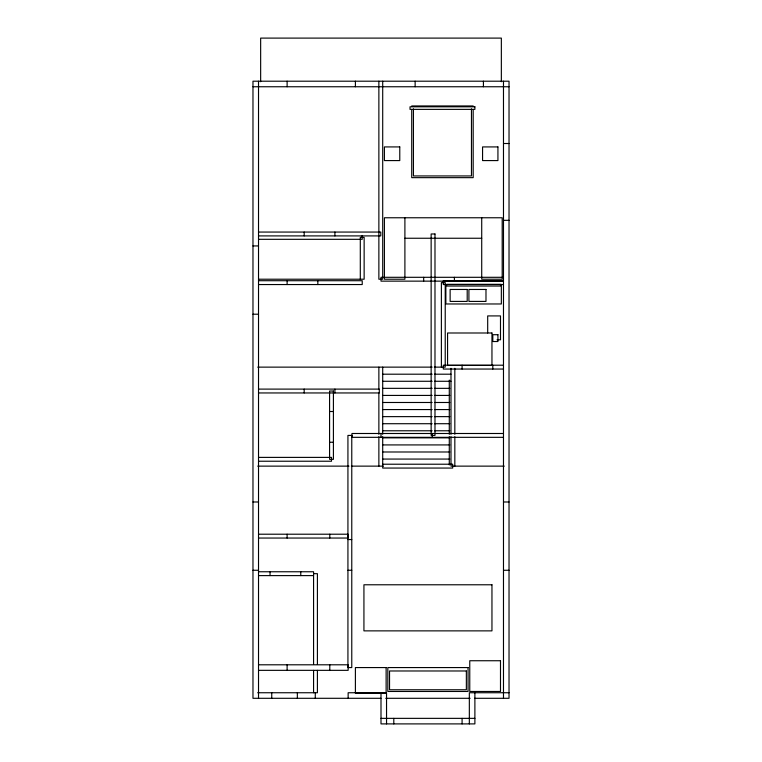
<?xml version="1.0" encoding="UTF-8"?>
<svg xmlns="http://www.w3.org/2000/svg" width="762" height="762" viewBox="0 0 762 762"><rect width="100%" height="100%" fill="white"/><g stroke="black" fill="none" stroke-linecap="round" stroke-linejoin="round"><path stroke-width="1.14" d="M252.974 86.754L509.026 86.754M411.728 105.956L473.183 105.956M503.482 143.513L509.026 143.513M503.482 220.323L509.026 220.323M258.518 232.058L380.79 232.058L380.79 235.906L258.518 235.906M404.898 238.249L481.717 238.249M258.518 239.316L362.226 239.316L362.226 235.477M252.974 245.935L258.518 245.935M503.482 277.301L381 277.301L381 281.14L503.482 281.14M258.518 279.216L364.141 279.216L364.141 237.392L360.302 237.392L360.302 279.216M258.518 280.711L362.226 280.711L362.226 284.55L258.518 284.55M503.482 280.711L443.303 280.711L443.303 284.55L503.482 284.55M252.974 314.211L258.518 314.211M497.005 339.814L500.491 339.814L500.491 315.916L487.69 315.916L487.69 332.994M503.482 365.208L443.303 365.208L443.303 369.046L503.482 369.046M257.718 367.132L432.149 367.132M434.34 367.132L445.227 367.132L445.227 282.635L441.388 282.635L441.388 367.132M382.705 374.199L432.149 374.199M434.502 374.199L450.99 374.199M382.705 381.276L432.149 381.276M434.502 381.276L450.99 381.276M382.705 388.344L432.149 388.344M434.502 388.344L449.809 388.344M258.518 389.106L379.295 389.106L379.295 392.954L258.518 392.954M382.705 395.421L432.149 395.421M434.502 395.421L449.809 395.421M382.705 402.488L432.149 402.488M434.502 402.488L449.809 402.488M382.705 409.565L432.149 409.565M434.502 409.565L449.809 409.565M329.575 411.509L333.413 411.509M382.705 416.633L432.149 416.633M434.502 416.633L449.809 416.633M382.705 423.71L432.149 423.71M434.502 423.71L449.809 423.71M382.705 430.778L432.149 430.778M434.502 430.778L449.809 430.778M503.482 433.492L351.977 433.492L351.977 437.331L503.482 437.331M382.705 437.855L449.809 437.855M329.575 442.236L333.413 442.236M382.705 444.922L449.809 444.922M382.705 451.99L449.809 451.99M258.518 457.39L331.499 457.39L331.499 461.229L258.518 461.229M382.705 459.067L449.809 459.067M382.705 464.22L452.695 464.22L452.695 468.058L382.705 468.058L382.705 436.674M257.718 466.134L348.996 466.134M351.368 466.134L383.372 466.134M504.292 466.134L450.99 466.134L450.99 436.674M252.974 501.987L258.518 501.987M503.482 501.987L509.026 501.987M258.518 534.21L348.139 534.21L348.139 538.048L258.518 538.048M347.929 539.544L351.768 539.544M252.974 570.271L258.518 570.271M347.929 570.271L351.768 570.271M503.482 570.271L509.026 570.271M258.518 571.757L313.573 571.757L313.573 664.454M313.573 573.681L317.411 573.681L317.411 664.454M258.518 575.605L313.573 575.605M258.518 664.797L348.139 664.797L348.139 670.341L258.518 670.341M257.67 692.744L317.411 692.744L317.411 670.35M509.026 692.744L469.335 692.744L469.335 723.9M381 698.297L252.974 698.297L252.974 81.201L509.026 81.201L509.026 698.297L474.65 698.297M385.743 698.297L470.135 698.297M381 718.356L474.888 718.356M503.482 81.201L503.482 698.297M501.348 81.715L501.348 38.1L260.652 38.1L260.652 81.715M501.348 284.34L501.348 303.971L445.865 303.971L445.865 284.34M492.814 365.208L492.814 369.046M483.422 81.201L483.422 86.754M481.717 217.761L481.717 279.216L502.196 279.216L502.196 217.761L384.41 217.761L384.41 279.216L404.898 279.216L404.898 217.761M474.888 692.744L474.888 723.9L381 723.9L381 692.744M473.183 109.48L473.183 177.651L411.728 177.651L411.728 109.48M471.468 108.842L471.468 175.946L413.433 175.946L413.433 108.842M462.086 365.208L462.086 369.046M462.086 718.356L462.086 723.9M454.828 368.313L454.828 434.311M454.828 436.674L454.828 466.134M454.4 277.301L454.4 281.14M450.99 368.313L450.99 434.311M449.285 380.095L449.285 434.311M449.285 436.674L449.285 464.963M432.206 433.492L432.206 437.331M423.672 277.301L423.672 281.14M415.138 81.201L415.138 86.754M393.802 718.356L393.802 723.9M386.544 723.9L386.544 692.744L348.139 692.744L348.139 698.297M382.705 81.201L382.705 279.216L378.866 279.216L378.866 81.201M382.705 367.132L382.705 434.311M381 433.492L381 437.331M378.866 367.132L378.866 389.525M378.866 393.059L378.866 434.311M378.866 436.674L378.866 466.134M355.397 81.201L355.397 86.754M334.909 232.058L334.909 235.906M334.909 389.106L334.909 392.954M329.794 534.21L329.794 538.048M329.794 664.797L329.794 670.341M317.84 280.711L317.84 284.55M315.278 692.744L315.278 698.297M313.573 670.35L313.573 692.744M304.181 232.058L304.181 235.906M304.181 389.106L304.181 392.954M300.771 571.757L300.771 575.605M297.351 692.744L297.351 698.297M287.112 81.201L287.112 86.754M287.112 280.711L287.112 284.55M287.112 534.21L287.112 538.048M287.112 664.797L287.112 670.341M271.748 692.744L271.748 698.297M270.043 571.757L270.043 575.605M258.518 81.201L258.518 698.297M474.888 106.804L410.023 106.804L410.023 109.366L474.888 109.366L474.888 106.804M399.774 146.923L384.41 146.923L384.41 160.582L399.774 160.582L399.774 146.923M497.929 146.923L482.565 146.923L482.565 160.582L497.929 160.582L497.929 146.923M434.988 233.982L431.14 233.982L431.14 435.416L434.988 435.416L434.988 233.982M500.491 284.34L446.723 284.34L446.723 286.045L500.491 286.045L500.491 284.34M467.201 289.465L450.132 289.465L450.132 301.409L467.201 301.409L467.201 289.465M485.985 289.465L468.916 289.465L468.916 301.409L485.985 301.409L485.985 289.465M491.957 332.994L447.57 332.994L447.57 365.427L491.957 365.427L491.957 332.994M497.929 334.699L492.814 334.699L492.814 341.528L497.929 341.528L497.929 334.699M333.413 391.03L329.575 391.03L329.575 459.315L333.413 459.315L333.413 391.03M351.768 435.416L347.929 435.416L347.929 667.569L351.768 667.569L351.768 435.416M491.957 584.778L363.931 584.778L363.931 630.869L491.957 630.869L491.957 584.778M500.491 660.74L469.763 660.74L469.763 691.467L500.491 691.467L500.491 660.74M386.124 667.569L355.397 667.569L355.397 693.172L386.124 693.172L386.124 667.569M468.058 667.569L387.829 667.569L387.829 691.467L468.058 691.467L468.058 667.569M466.354 670.979L389.534 670.979L389.534 689.762L466.354 689.762L466.354 670.979"/></g></svg>
